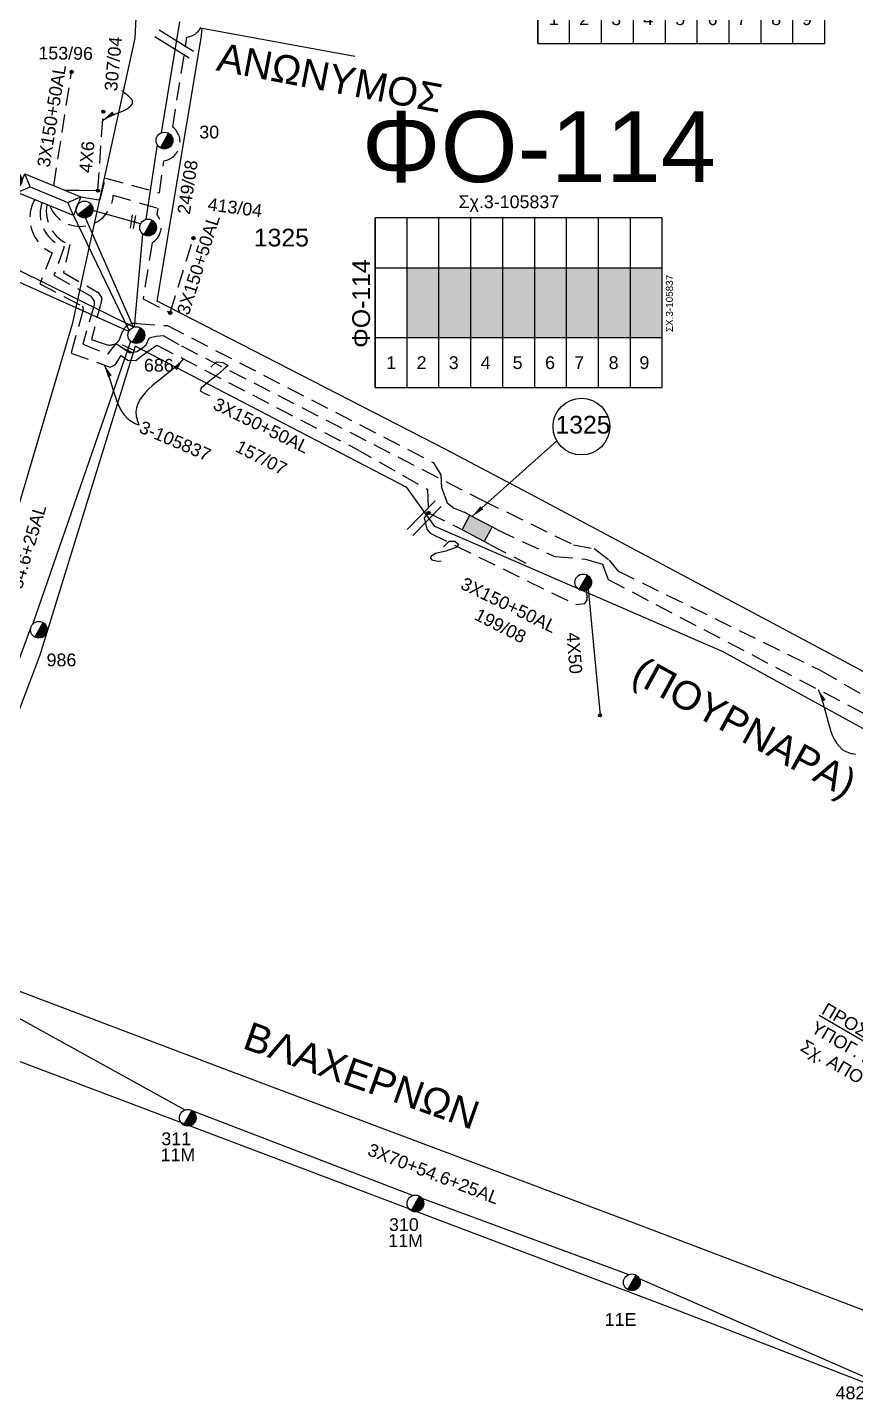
# Model space of a CAD drawing. Header units: millimetres. Extents: x 911 to 5440, y 753 to 2084.
# Drawn here: x 2734.8 to 2851.6, y 982.8 to 1175.9 of the extents above; entities that cross this region are included whole.
import ezdxf
from ezdxf.enums import TextEntityAlignment as Align

# ---------------------------------------------------------------- set-up
doc = ezdxf.new("R2010")
doc.units = ezdxf.units.MM
doc.linetypes.add('DASHED', pattern=[19.05, 12.7, -6.35])
for name, color, linetype in [('Link Box 4 Διευθύνσεων', 7, 'Continuous'), ('Άγνωστα', 7, 'Continuous'), ('Ασφαλειοκιβώτια Χ.Τ 9 αναχωρήσεων', 7, 'Continuous'), ('Γυμνά εναέρια ΧΤ και ΦΟΠ (3Φ)   4x50+16AL', 7, 'Continuous'), ('Επιγραφές - Σχήματα', 7, 'Continuous'), ('Καλώδια ΧΤ   3x150+50AL', 7, 'DASHED'), ('Μηχανική τομή', 7, 'Continuous'), ('Στύλος ΦΜ', 7, 'Continuous'), ('Στύλος ΦΜ @ 1', 7, 'Continuous'), ('Συνδέσεις', 7, 'Continuous'), ('Συνεστραμμένα ΧΤ   3x70+54.6+25 AL', 7, 'SYN_LINE'), ('Τομή', 7, 'Continuous'), ('Υποσταθμός εναέριος 2 στύλων', 7, 'Continuous'), ('Υποσταθμός πόλεως', 7, 'Continuous'), ('Υπόβαθρο ΔΕΗ', 7, 'Continuous'), ('Υπόγεια καλώδια Παροχών ΧΤ   4x6', 7, 'DASHED')]:
    doc.layers.add(name, color=color, linetype=linetype)
doc.styles.get("Standard").update_dxf_attribs({"font": 'arial.ttf'})
doc.linetypes.add('SYN_LINE', pattern='A,0.5,-0.0001,["/\\/\\/\\/",Standard,S=0.1,R=0,X=0,Y=-0.05],-0.25', length=0.7501)
doc.dimstyles.new('ISO-25', dxfattribs={"dimtxt": 2.5, "dimasz": 1.8, "dimexe": 1.25, "dimexo": 0.625, "dimtad": 1, "dimtxsty": 'Standard', "dimcen": 1.8, "dimadec": 0, "dimazin": 0, "dimtfac": 1, "dimtmove": 0, "dimatfit": 3, "dimfxl": 1.25, "dimarcsym": 0})

# ---------------------------------------------------------------- blocks, each defined once
blk = doc.blocks.new('ΤΟΜΗ')
at = {"layer": 'Τομή', "ltscale": 40}
for p, q in [((-5.68, 0), (5.68, 0)), ((5.68, -2.33), (-5.68, -2.33))]:
    blk.add_line(p, q, dxfattribs=at)
blk = doc.blocks.new('ΥΠΑΡΧΩΝ ΤΣΙΜΕΝΤΕΝΙΟΣ ΣΤΥΛΟΣ')
at = {"layer": 'Στύλος ΦΜ'}
blk.add_hatch(color=7, dxfattribs=at).paths.add_polyline_path([(-1.29, -2.28, 0.574793), (2.62, 0, 0.268822), (1.3, 2.27)])
at = {"layer": 'Στύλος ΦΜ', "color": 7}
blk.add_line((-1.29, -2.28), (1.3, 2.27), dxfattribs=at)
blk.add_circle((0, 0), 2.62, dxfattribs=at)
at = {"layer": 'Στύλος ΦΜ', "flags": 4}
for tag, p in [('ΑΡΙΘΜΟΣ', (-4.68, 8.05)), ('ΤΥΠΟΣ', (-4.91, 3.03))]:
    blk.add_attdef(tag, p, '', height=4, dxfattribs=at)
blk = doc.blocks.new('ΥΠΟΣΤΑΘΜΟΣ ΕΝΑΕΡΙΟΣ ΕΠΙ 2 ΣΤΥΛΩΝ')
at = {"layer": 'Υποσταθμός εναέριος 2 στύλων', "linetype": 'Continuous'}
for points in [[(-11.97, -2.11, 0.574793), (-8.45, -0.07, 0.268822), (-9.64, 1.98)], [(9.68, -2.15, 0.574793), (13.19, -0.1, 0.268822), (12.01, 1.95)]]:
    blk.add_hatch(color=256, dxfattribs=at).paths.add_polyline_path(points)
for p, q in [((-11.97, -2.11), (-9.64, 1.98)), ((9.68, -2.15), (12.01, 1.95))]:
    blk.add_line(p, q, dxfattribs=at)
for centre in [(-10.81, -0.07), (10.84, -0.1)]:
    blk.add_circle(centre, 2.36, dxfattribs=at)
at = {"layer": 'Υποσταθμός πόλεως', "linetype": 'Continuous', "ltscale": 40}
blk.add_lwpolyline([(-8.57, 2.82), (8.57, 2.82), (8.57, -2.82), (-8.57, -2.82)], close=True, dxfattribs=at)
for points in [[(-5.75, 0), (-8.57, 2.82)], [(-8.57, -2.82), (-5.75, 0)], [(-5.75, 0), (5.75, 0)], [(5.75, 0), (8.57, 2.82)], [(8.57, -2.82), (5.75, 0)]]:
    blk.add_lwpolyline(points, dxfattribs=at)
at = {"layer": 'Υποσταθμός εναέριος 2 στύλων', "ltscale": 40, "flags": 1}
for tag, p in [('ΜΕΤΑΣΧΗΜΑΤΙΣΜΟΣ', (14.09, 2.51)), ('ΙΣΧΥΣ', (14.07, -0.28)), ('ΑΡΙΘΜΟΣ', (14.19, -3))]:
    blk.add_attdef(tag, p, '', height=1.8, dxfattribs=at)
blk = doc.blocks.new('LINK BOX 4 ΑΝΑΧΩΡΗΣΕΩΝ')
at = {"layer": 'Link Box 4 Διευθύνσεων', "ltscale": 40}
blk.add_hatch(color=256, dxfattribs=at).paths.add_polyline_path([(-3.54, 0), (-3.54, -4.67), (3.54, -4.67), (3.54, 0)])
for p, q in [((-3.54, 0), (-5.33, 0)), ((5.33, 0), (3.54, 0)), ((-3.54, -4.67), (-5.33, -4.67)), ((5.33, -4.67), (3.54, -4.67))]:
    blk.add_line(p, q, dxfattribs=at)
blk.add_lwpolyline([(-3.54, -4.67), (-3.54, 0), (3.54, 0), (3.54, -4.67)], close=True, dxfattribs=at)
blk = doc.blocks.new('ΜΗΧΑΝΙΚΗ ΤΟΜΗ')
at = {"layer": 'Μηχανική τομή', "ltscale": 40}
for p, q in [((-1.89, 0.78), (1.89, 0.78)), ((1.89, 0), (-1.89, 0))]:
    blk.add_line(p, q, dxfattribs=at)
blk = doc.blocks.new('_ΣΥΝΔΕΣΗ')
at = {"layer": 'Συνδέσεις', "linetype": 'SYN_LINE', "ltscale": 40}
blk.add_hatch(color=256, dxfattribs=at).paths.add_polyline_path([(0.5, -0.01, 1), (-0.5, -0.01, 1)])
at = {"layer": 'Συνδέσεις'}
blk.add_circle((0, -0.01), 0.5, dxfattribs=at)
blk = doc.blocks.new('ΑΣΦΑΛΕΙΟΚΙΒΩΤΙΟ ΥΠΟΣΤΑΘΜΟΥ 9 ΑΝΑΧΩΡΗΣΕΩΝ')
at = {"layer": 'Ασφαλειοκιβώτια Χ.Τ 9 αναχωρήσεων', "ltscale": 40}
for p, q in [((-23.8, 40.36), (24.02, 40.36)), ((-9.72, 40.36), (-9.72, -40.64)), ((9.94, 40.36), (9.94, -40.64)), ((-23.8, 31.36), (24.02, 31.36)), ((-23.8, 22.36), (24.02, 22.36)), ((-23.8, 13.36), (24.02, 13.36)), ((-23.8, 4.36), (24.02, 4.36)), ((-23.8, -4.64), (24.02, -4.64)), ((-23.8, -13.64), (24.02, -13.64)), ((-23.8, -22.64), (24.02, -22.64)), ((-23.8, -31.64), (24.02, -31.64))]:
    blk.add_line(p, q, dxfattribs=at)
at = {"layer": 'Ασφαλειοκιβώτια Χ.Τ 9 αναχωρήσεων'}
blk.add_lwpolyline([(-23.8, -40.64), (24.02, -40.64), (24.02, 40.36), (-23.8, 40.36)], close=True, dxfattribs=at)
for s, p in [('1', (-18.61, 37.24)), ('2', (-18.61, 28.67)), ('3', (-18.61, 19.6)), ('4', (-18.61, 10.58)), ('5', (-18.61, 1.57)), ('6', (-18.61, -7.57)), ('7', (-18.61, -15.81)), ('8', (-18.61, -25.5)), ('9', (-18.61, -34.19))]:
    blk.add_text(s, height=3.6, rotation=270, dxfattribs=at).set_placement(p)
at = {"layer": 'Ασφαλειοκιβώτια Χ.Τ 9 αναχωρήσεων', "ltscale": 40}
for tag, height, p in [('ΟΝΟΜΑ', 5, (-0.16, 44.31)), ('ΚΕΙΜΕΝΟ 1', 2, (17.06, 35.59)), ('ΚΕΙΜΕΝΟ 2', 2, (17.06, 26.88)), ('ΚΕΙΜΕΝΟ 3', 2, (17.06, 17.69)), ('ΚΕΙΜΕΝΟ 4', 2, (17.06, 8.71)), ('ΚΕΙΜΕΝΟ 5', 2, (17.06, -0.13)), ('ΚΕΙΜΕΝΟ 6', 2, (17.06, -9.05)), ('ΚΕΙΜΕΝΟ 7', 2, (17.06, -18.13)), ('ΚΕΙΜΕΝΟ 8', 2, (17.06, -26.85)), ('ΚΕΙΜΕΝΟ 9', 2, (17.06, -35.99)), ('ΣΧ', 2, (-0.1, -42.64))]:
    blk.add_attdef(tag, text='', height=height, dxfattribs=at).set_placement(p, align=Align.MIDDLE_CENTER)

msp = doc.modelspace()

# ---------------------------------------------------------------- hatches: boundary and pattern name
at = {"layer": 'Ασφαλειοκιβώτια Χ.Τ 9 αναχωρήσεων'}
for color, points in [(27, [(2792.87, 1141.95), (2788.37, 1141.95), (2788.37, 1132.12), (2792.87, 1132.12)]), (30, [(2797.37, 1141.95), (2792.87, 1141.95), (2792.87, 1132.12), (2797.37, 1132.12)]), (6, [(2801.87, 1141.95), (2797.37, 1141.95), (2797.37, 1132.12), (2801.87, 1132.12)]), (2, [(2806.37, 1141.95), (2801.87, 1141.95), (2801.87, 1132.12), (2806.37, 1132.12)]), (85, [(2810.87, 1141.95), (2806.37, 1141.95), (2806.37, 1132.12), (2810.87, 1132.12)]), (62, [(2815.37, 1141.95), (2810.87, 1141.95), (2810.87, 1132.12), (2815.37, 1132.12)]), (1, [(2819.87, 1141.95), (2815.37, 1141.95), (2815.37, 1132.12), (2819.87, 1132.12)]), (5, [(2824.37, 1141.95), (2819.87, 1141.95), (2819.87, 1132.12), (2824.37, 1132.12)])]:
    msp.add_hatch(color=color, dxfattribs=at).paths.add_polyline_path(points)

# ---------------------------------------------------------------- linework, layer by layer
at = {"layer": 'Άγνωστα', "color": 2, "linetype": 'SYN_LINE', "ltscale": 20}
msp.add_lwpolyline([(2813.93, 1096.64), (2815.59, 1078.83)], dxfattribs=at)
at = {"layer": 'Γυμνά εναέρια ΧΤ και ΦΟΠ (3Φ)   4x50+16AL', "color": 6, "ltscale": 20}
for points in [[(2756.26, 1176.67), (2753.67, 1160.98)], [(2753.13, 1159.33), (2751.51, 1148.81)]]:
    msp.add_lwpolyline(points, dxfattribs=at)
at = {"layer": 'Επιγραφές - Σχήματα'}
for points in [[(2760.68, 1127.96), (2761.49, 1128.7), (2762.37, 1128.58), (2763.13, 1128.18), (2762.52, 1127.67), (2761.67, 1126.91), (2760.35, 1125.89), (2759.34, 1124.97), (2759.2, 1124.59), (2759.87, 1124.24), (2760.53, 1123.94)], [(2793.49, 1102.59), (2794.31, 1103.38), (2795.12, 1103.41), (2795.68, 1102.92), (2795.32, 1102.49), (2794.71, 1102.33), (2793.82, 1102), (2792.39, 1101.63), (2791.71, 1101.22), (2791.69, 1101), (2791.88, 1100.76), (2792.49, 1100.61), (2793.19, 1100.55)]]:
    msp.add_lwpolyline(points, dxfattribs=at)
msp.add_circle((2812.96, 1119.55), 4, dxfattribs=at)
at = {"layer": 'Καλώδια ΧΤ   3x150+50AL', "color": 5, "ltscale": 0.2}
msp.add_lwpolyline([(2742.38, 1151.97), (2745.09, 1151.53), (2745.82, 1154.61), (2753.46, 1152.52), (2754.06, 1157.04, 0.658146), (2755.32, 1161.82), (2757.33, 1174.49, 0.007633), (2757.33, 1174.49, 0.007633)], format="xyb", dxfattribs=at)
at = {"layer": 'Καλώδια ΧΤ   3x150+50AL', "color": 2, "ltscale": 0.2}
for points in [[(2738.53, 1153.54), (2741.06, 1169.6)], [(2791.39, 1107.38), (2790.8, 1106.67), (2791.16, 1105.09), (2791.64, 1104.5), (2812.17, 1094.45), (2813.44, 1094.58), (2813.76, 1095.11), (2813.74, 1096.52)]]:
    msp.add_lwpolyline(points, dxfattribs=at)
msp.add_lwpolyline([(2735.85, 1151.59, 0.43714), (2738.31, 1144.09), (2736.57, 1139.68), (2742.59, 1136.54), (2742.68, 1136.08), (2741, 1129.93), (2746.51, 1127.95), (2747.27, 1128.3), (2748.03, 1129.57), (2748.98, 1128.94), (2750.11, 1128.9), (2751.04, 1129.61), (2753.07, 1131.05), (2781.11, 1116.46), (2791.23, 1110.7), (2791.39, 1107.38), (2795.34, 1105.43)], format="xyb", dxfattribs=at)
at = {"layer": 'Καλώδια ΧΤ   3x150+50AL', "color": 62, "ltscale": 0.2}
msp.add_lwpolyline([(2736.89, 1151.17, 0.420154), (2740, 1144.93), (2738.57, 1140.92), (2743.76, 1137.96), (2744.23, 1137.26), (2744.22, 1136.73), (2742.63, 1131.18), (2746.18, 1129.79), (2747.33, 1131.27), (2749.29, 1129.95), (2750.26, 1130.13), (2751.01, 1130.63), (2751.57, 1131.09), (2752.02, 1132.1), (2752.97, 1132.33), (2753.97, 1132.4), (2756.57, 1130.94), (2798.96, 1109.18), (2811.83, 1102.89), (2814.75, 1102.34), (2816.89, 1100.71), (2818.09, 1099.2), (2846.72, 1085.15), (2860.7, 1077.04)], format="xyb", dxfattribs=at)
at = {"layer": 'Καλώδια ΧΤ   3x150+50AL', "color": 1, "ltscale": 0.2}
msp.add_lwpolyline([(2737.57, 1150.89, 0.363677), (2740.8, 1145.23), (2739.9, 1141.3), (2744.79, 1138.47), (2745.29, 1137.78), (2745.27, 1137.3), (2743.87, 1131.85), (2745.81, 1131.16, 0.312162), (2747.79, 1131.69), (2748.26, 1132.95, -0.359058), (2750.27, 1134.1), (2754.58, 1133.8), (2792.12, 1114.46), (2793.14, 1112.75), (2793.21, 1110.94), (2794.03, 1108.8), (2795.01, 1108.06), (2796.44, 1107.49)], format="xyb", dxfattribs=at)
at = {"layer": 'Καλώδια ΧΤ   3x150+50AL', "color": 85, "ltscale": 0.2}
msp.add_lwpolyline([(2737.96, 1150.73, 0.803669), (2746.94, 1152.21), (2753.21, 1150.37), (2753.07, 1149.49)], format="xyb", dxfattribs=at)
for points in [[(2752.92, 1148.6), (2752.92, 1148.6)], [(2752.42, 1145.49), (2751.14, 1137.59), (2754.97, 1135.6), (2758.24, 1146.15)]]:
    msp.add_lwpolyline(points, dxfattribs=at)
at = {"layer": 'Καλώδια ΧΤ   3x150+50AL', "color": 1, "ltscale": 0.2}
msp.add_lwpolyline([(2801.14, 1104.97), (2809.2, 1101.23), (2813.55, 1100.87), (2815.93, 1100.14), (2816.73, 1097.99), (2860.63, 1074.99), (2863.55, 1075.26), (2865.1, 1074.18), (2865.69, 1073.09), (2870.96, 1069.5), (2890.27, 1058.54), (2892.94, 1057.41), (2893.59, 1058.7), (2893.06, 1059.46), (2887.2, 1062.64), (2887.11, 1064.62), (2887.76, 1065.13), (2893.21, 1062.62)], dxfattribs=at)
at = {"layer": 'Καλώδια ΧΤ   3x150+50AL', "ltscale": 0.2}
msp.add_lwpolyline([(2800.04, 1102.92), (2805.13, 1100.31)], dxfattribs=at)
at = {"layer": 'Καλώδια ΧΤ   3x150+50AL', "color": 5, "ltscale": 0.2}
msp.add_arc((2756.9, 1177.25), 2.79, 278.8508, 25.6314, dxfattribs=at)
at = {"layer": 'Καλώδια ΧΤ   3x150+50AL', "color": 85, "ltscale": 0.2}
msp.add_arc((2751.06, 1147.76), 2.65, 300.915, 40.7165, dxfattribs=at)
at = {"layer": 'Συνεστραμμένα ΧΤ   3x70+54.6+25 AL', "color": 6, "ltscale": 20}
for points in [[(2749.84, 1133.59), (2717.17, 1149.73), (2715.5, 1148.77)], [(2750.78, 1148.16), (2744.05, 1150.03)], [(2751.08, 1146.74), (2749.89, 1133.6)]]:
    msp.add_lwpolyline(points, dxfattribs=at)
at = {"layer": 'Συνεστραμμένα ΧΤ   3x70+54.6+25 AL', "color": 30, "ltscale": 20}
for points in [[(2749.2, 1133.1), (2741.32, 1149.36)], [(2735.57, 1091.67), (2749.39, 1131.59)], [(2718.41, 1045.44), (2735.31, 1091.15)]]:
    msp.add_lwpolyline(points, dxfattribs=at)
at = {"layer": 'Συνεστραμμένα ΧΤ   3x70+54.6+25 AL', "color": 27, "ltscale": 20}
for points in [[(2749.81, 1133.57), (2743.01, 1149.02)], [(2749.13, 1132.98), (2715.71, 1147.99)]]:
    msp.add_lwpolyline(points, dxfattribs=at)
at = {"layer": 'Συνεστραμμένα ΧΤ   3x70+54.6+25 AL', "color": 62, "ltscale": 20}
for points in [[(2719.65, 1043.83), (2757.03, 1023.15)], [(2758.03, 1023.07), (2789.21, 1011.08)], [(2790.44, 1010.72), (2819.64, 999.92)], [(2821.11, 999.38), (2857.53, 983.48)]]:
    msp.add_lwpolyline(points, dxfattribs=at)
at = {"layer": 'Υπόβαθρο ΔΕΗ', "ltscale": 0.2}
for points in [[(2646.29, 1198.08), (2750.11, 1177.23), (2749.97, 1174.34), (2741.15, 1134), (2729.35, 1094.17), (2725.37, 1083.26), (2712.54, 1047.88), (2677.67, 1063.6), (2652.65, 1075.79), (2631.59, 1086.51), (2645.62, 1123.81), (2661.02, 1165.68)], [(2877.49, 1175.22), (2947.56, 1133.38), (2902.8, 1058.3), (2806.48, 1109.63), (2793.86, 1116.33), (2753.12, 1137.25), (2759.34, 1174.34), (2759.45, 1175.75), (2781.01, 1171.82)]]:
    msp.add_lwpolyline(points, dxfattribs=at)
at = {"layer": 'Υπόβαθρο ΔΕΗ'}
for points in [[(2750.02, 1130.88), (2736.57, 1087.32), (2720.52, 1044.87), (2763.83, 1028.5), (2821.87, 1006.65), (2860.07, 992.15), (2879.73, 1020.3), (2898.57, 1051.43), (2898.41, 1052.28), (2870.89, 1066.95), (2832.97, 1087.8), (2792.27, 1105.45), (2788.35, 1110.96), (2750.02, 1130.88)], [(2676.73, 883.39), (2676.73, 883.39), (2676.96, 928.53), (2681.7, 953.14), (2679.49, 963.56), (2682.87, 973.55), (2692.57, 981.22), (2708.5, 1017.05), (2717.46, 1036.13), (2826.12, 995.04), (2854.85, 983.93), (2832.92, 959.97), (2785.94, 910.29), (2751.83, 874.15), (2731.59, 853.29), (2731.59, 853.29)]]:
    msp.add_lwpolyline(points, dxfattribs=at)
at = {"layer": 'Υπόγεια καλώδια Παροχών ΧΤ   4x6', "color": 7, "ltscale": 0.2}
msp.add_lwpolyline([(2740.11, 1152.89), (2742.14, 1152.92), (2744.77, 1152.85), (2745.53, 1163.99)], dxfattribs=at)

# ---------------------------------------------------------------- block references
at = {"layer": 'Link Box 4 Διευθύνσεων', "xscale": 0.4999999999999635, "yscale": 0.4999999999999635, "zscale": 0.4999999999999635, "rotation": 331.8491473869632}
msp.add_blockref('LINK BOX 4 ΑΝΑΧΩΡΗΣΕΩΝ', (2798.79, 1106.23), dxfattribs=at)
at = {"layer": 'Ασφαλειοκιβώτια Χ.Τ 9 αναχωρήσεων', "xscale": 0.5, "yscale": 0.5, "zscale": 0.5, "rotation": 90}
for p, values in [((2826.98, 1185.5), {'ΟΝΟΜΑ': 'ΦΟ-181', 'ΣΧ': '3-105446'}), ((2804.05, 1136.98), {'ΟΝΟΜΑ': 'ΦΟ-114', 'ΣΧ': 'ΣX.3-105837'})]:
    msp.add_blockref('ΑΣΦΑΛΕΙΟΚΙΒΩΤΙΟ ΥΠΟΣΤΑΘΜΟΥ 9 ΑΝΑΧΩΡΗΣΕΩΝ', p, dxfattribs=at).add_auto_attribs(values)
at = {"layer": 'Μηχανική τομή'}
for p, xscale, yscale, zscale, rotation in [((2749.89, 1148.41), 0.5000000000000835, 0.5000000000000835, 0.5000000000000835, 80.2759825349498), ((2749.07, 1130.68), 0.5000000000002118, 0.5000000000002118, 0.5000000000002118, 155.4257344159292)]:
    msp.add_blockref('ΜΗΧΑΝΙΚΗ ΤΟΜΗ', p, dxfattribs=dict(at, xscale=xscale, yscale=yscale, zscale=zscale, rotation=rotation))
at = {"layer": 'Στύλος ΦΜ @ 1', "ltscale": 40}
ref = msp.add_blockref('ΥΠΑΡΧΩΝ ΤΣΙΜΕΝΤΕΝΙΟΣ ΣΤΥΛΟΣ', (2754.16, 1159.91), dxfattribs=dict(at, xscale=0.4499999999998181, yscale=0.4499999999998181, zscale=0.4499999999998181))
ref.add_attrib('ΤΥΠΟΣ', '30', (2759.07, 1160.21), dxfattribs={"layer": 'Στύλος ΦΜ', "height": 1.8, "flags": 4})
at = {"layer": 'Στύλος ΦΜ @ 1', "ltscale": 40, "xscale": 0.4499999999998181, "yscale": 0.4499999999998181, "zscale": 0.4499999999998181}
for p in [(2751.84, 1147.64), (2813.22, 1097.58)]:
    msp.add_blockref('ΥΠΑΡΧΩΝ ΤΣΙΜΕΝΤΕΝΙΟΣ ΣΤΥΛΟΣ', p, dxfattribs=at)
at = {"layer": 'Στύλος ΦΜ @ 1', "ltscale": 40}
ref = msp.add_blockref('ΥΠΑΡΧΩΝ ΤΣΙΜΕΝΤΕΝΙΟΣ ΣΤΥΛΟΣ', (2750.19, 1132.46), dxfattribs=dict(at, xscale=0.4499999999998181, yscale=0.4499999999998181, zscale=0.4499999999998181))
ref.add_attrib('ΤΥΠΟΣ', '686', (2751.26, 1127.31), dxfattribs={"layer": 'Στύλος ΦΜ', "height": 1.8, "flags": 4})
ref = msp.add_blockref('ΥΠΑΡΧΩΝ ΤΣΙΜΕΝΤΕΝΙΟΣ ΣΤΥΛΟΣ', (2736.45, 1090.89), dxfattribs=dict(at, xscale=0.4499999999998181, yscale=0.4499999999998181, zscale=0.4499999999998181))
ref.add_attrib('ΤΥΠΟΣ', '986', (2737.53, 1085.74), dxfattribs={"layer": 'Στύλος ΦΜ', "height": 1.8, "flags": 4})
ref = msp.add_blockref('ΥΠΑΡΧΩΝ ΤΣΙΜΕΝΤΕΝΙΟΣ ΣΤΥΛΟΣ', (2757.44, 1022.05), dxfattribs=dict(at, xscale=0.4499999999998181, yscale=0.4499999999998181, zscale=0.4499999999998181))
ref.add_attrib('ΤΥΠΟΣ', '11M', (2753.61, 1015.92), dxfattribs={"layer": 'Στύλος ΦΜ', "height": 1.8, "flags": 4})
ref.add_attrib('ΑΡΙΘΜΟΣ', '311', (2753.72, 1018.18), dxfattribs={"layer": 'Στύλος ΦΜ', "height": 1.8, "flags": 4})
ref = msp.add_blockref('ΥΠΑΡΧΩΝ ΤΣΙΜΕΝΤΕΝΙΟΣ ΣΤΥΛΟΣ', (2789.55, 1009.95), dxfattribs=dict(at, xscale=0.4499999999998181, yscale=0.4499999999998181, zscale=0.4499999999998181))
ref.add_attrib('ΤΥΠΟΣ', '11M', (2785.72, 1003.82), dxfattribs={"layer": 'Στύλος ΦΜ', "height": 1.8, "flags": 4})
ref.add_attrib('ΑΡΙΘΜΟΣ', '310', (2785.83, 1006.08), dxfattribs={"layer": 'Στύλος ΦΜ', "height": 1.8, "flags": 4})
ref = msp.add_blockref('ΥΠΑΡΧΩΝ ΤΣΙΜΕΝΤΕΝΙΟΣ ΣΤΥΛΟΣ', (2820.07, 998.83), dxfattribs=dict(at, xscale=0.4499999999998181, yscale=0.4499999999998181, zscale=0.4499999999998181))
ref.add_attrib('ΤΥΠΟΣ', '11E', (2816.24, 992.69), dxfattribs={"layer": 'Στύλος ΦΜ', "height": 1.8, "flags": 4})
ref = msp.add_blockref('ΥΠΑΡΧΩΝ ΤΣΙΜΕΝΤΕΝΙΟΣ ΣΤΥΛΟΣ', (2858.54, 982.88), dxfattribs=dict(at, xscale=0.4499999999998181, yscale=0.4499999999998181, zscale=0.4499999999998181))
ref.add_attrib('ΤΥΠΟΣ', '482', (2848.81, 982.34), dxfattribs={"layer": 'Στύλος ΦΜ', "height": 1.8, "flags": 4})
at = {"layer": 'Συνδέσεις', "xscale": 0.4499999999998181, "yscale": 0.4499999999998181, "zscale": 0.4499999999998181}
for p in [(2741.06, 1169.6), (2745.53, 1163.99), (2744.77, 1152.85), (2758.24, 1146.15), (2754.97, 1135.6), (2791.39, 1107.38), (2815.59, 1078.83)]:
    msp.add_blockref('_ΣΥΝΔΕΣΗ', p, dxfattribs=at)
at = {"layer": 'Τομή'}
for p, xscale, yscale, zscale, rotation in [((2755.84, 1174.01), 0.5000000000000353, 0.5000000000000353, 0.5000000000000353, 327.9876308421226), ((2790.35, 1107.05), 0.5000000000002355, 0.5000000000002355, 0.5000000000002355, 45.61438551754819)]:
    msp.add_blockref('ΤΟΜΗ', p, dxfattribs=dict(at, xscale=xscale, yscale=yscale, zscale=zscale, rotation=rotation))
at = {"layer": 'Υποσταθμός εναέριος 2 στύλων', "xscale": 0.5000000000000071, "yscale": 0.5000000000000071, "zscale": 0.5000000000000071, "rotation": 337.7698302163656}
msp.add_blockref('ΥΠΟΣΤΑΘΜΟΣ ΕΝΑΕΡΙΟΣ ΕΠΙ 2 ΣΤΥΛΩΝ', (2737.88, 1152.28), dxfattribs=at)

# ---------------------------------------------------------------- texts
at = {"layer": 'Επιγραφές - Σχήματα', "color": 7, "char_height": 1.8, "width": 168.3718, "attachment_point": 1}
for s, insert, rotation in [('307/04', (2745.69, 1166.98), 84.837), ('153/96', (2736.39, 1173.18), 359.2615), ('249/08', (2755.95, 1149.67), 81.3695), ('413/04', (2760.41, 1151.86), 352.6155), ('3-105837', (2751.13, 1120.45), 336.9068), ('157/07', (2764.8, 1117.73), 332.9718), ('199/08', (2798.53, 1094.02), 332.9718), ('4X50', (2812.65, 1090.6), 274.5563), ('{\\LΠΡΟΣΟΧΗ} ΕΧΕΙ ΓΙΝΕΙ\\PΥΠΟΓ. ΕΚΚΡΕΜΕΙ\\PΣχ. ΑΠΟ ΔΠΑ', (2847.59, 1038.37), 329.9367)]:
    msp.add_mtext(s, dxfattribs=dict(at, insert=insert, rotation=rotation))
at = {"layer": 'Επιγραφές - Σχήματα', "char_height": 4, "width": 11.1692, "attachment_point": 1}
for s, insert, rotation in [('ΑΝΩΝΥΜΟΣ ', (2762.07, 1173.76), 349.2603), ('(ΠΟΥΡΝΑΡΑ) ', (2821.68, 1087.25), 331.357), ('ΒΛΑΧΕΡΝΩΝ ', (2766.33, 1035.68), 340.4449)]:
    msp.add_mtext(s, dxfattribs=dict(at, insert=insert, rotation=rotation))
at = {"layer": 'Επιγραφές - Σχήματα', "attachment_point": 1}
for s, insert, char_height, width in [('ΦΟ-114', (2781.96, 1164.05), 10, 11.1692), ('1325', (2766.76, 1147.47), 2.5, 6.1589), ('1325', (2809.3, 1121.07), 2.5, 6.1589)]:
    msp.add_mtext(s, dxfattribs=dict(at, insert=insert, char_height=char_height, width=width))
at = {"layer": 'Επιγραφές - Σχήματα', "color": 7, "insert": (2795.63, 1152.17), "char_height": 1.8, "width": 168.3718, "attachment_point": 1}
msp.add_mtext('Σχ.3-105837', dxfattribs=at)
at = {"layer": 'Καλώδια ΧΤ   3x150+50AL', "color": 7, "char_height": 1.8, "width": 168.3718, "attachment_point": 1}
for insert, rotation in [((2736.17, 1156.33), 80.7392), ((2755.85, 1135.7), 72.2906), ((2761.64, 1123.73), 334.0161), ((2796.54, 1098.39), 334.0161)]:
    msp.add_mtext('3X150+50AL', dxfattribs=dict(at, insert=insert, rotation=rotation))
at = {"layer": 'Συνεστραμμένα ΧΤ   3x70+54.6+25 AL', "color": 7, "char_height": 1.8, "width": 168.3718, "attachment_point": 1}
for insert, rotation in [((2730.21, 1090), 73.3918), ((2783.3, 1018.51), 338.9338)]:
    msp.add_mtext('3X70+54.6+25AL', dxfattribs=dict(at, insert=insert, rotation=rotation))
at = {"layer": 'Υπόγεια καλώδια Παροχών ΧΤ   4x6', "color": 7, "insert": (2742.09, 1155.45), "char_height": 1.8, "width": 168.3718, "attachment_point": 1, "rotation": 84.6884}
msp.add_mtext('4X6', dxfattribs=at)

# ---------------------------------------------------------------- leaders
at = {"layer": 'Επιγραφές - Σχήματα', "path_type": 1}
for points in [[(2745.45, 1162.79), (2749.65, 1165.5), (2748.14, 1166.99)], [(2745.65, 1128.26), (2749.77, 1120.12), (2750.52, 1119.78)], [(2756.81, 1129.1), (2750.17, 1121.04), (2750.52, 1119.78)], [(2846.34, 1082.48), (2850.78, 1073.51), (2851.63, 1073.33)]]:
    msp.add_leader(points, dimstyle='ISO-25', override={"dimgap": 0.625, "dimtad": 0}, dxfattribs=at)
at = {"layer": 'Επιγραφές - Σχήματα'}
msp.add_leader([(2797.56, 1106.89), (2809.51, 1117.53)], dimstyle='ISO-25', override={"dimgap": 0.625, "dimtad": 0}, dxfattribs=at)

doc.saveas('drawing.dxf')
